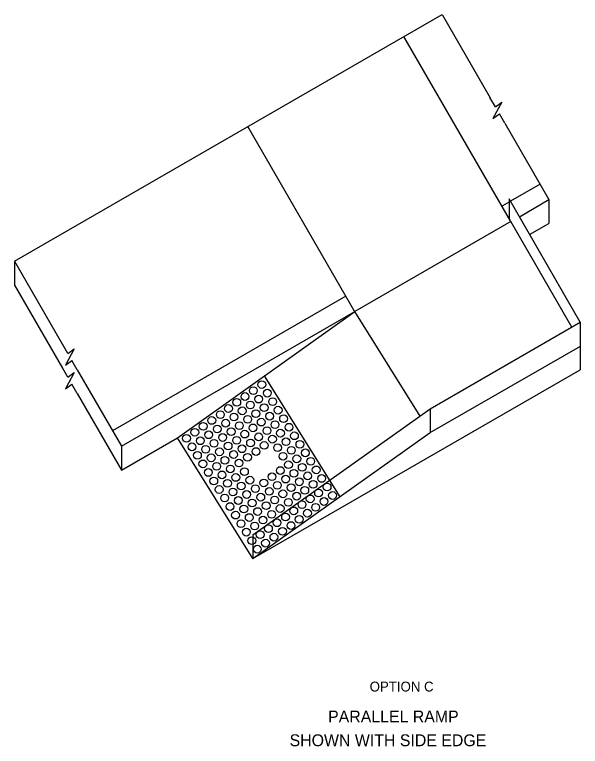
# Model space of a CAD drawing. Extents: x -586.5 to -494.2, y 668.4 to 689.3.
# Drawn here: x -510.08 to -494.2, y 668.74 to 689.29 of the extents above; entities that cross this region are included whole.
import ezdxf

# ---------------------------------------------------------------- set-up
doc = ezdxf.new("R2010")
doc.units = 0
for name, color, linetype in [('temp_CONSTRUCTION', 7, 'Continuous'), ('temp_CONSTRUCTION-anno', 7, 'Continuous'), ('temp_NO-PLOT', 7, 'Continuous')]:
    doc.layers.add(name, color=color, linetype=linetype)

# ---------------------------------------------------------------- blocks, each defined once
blk = doc.blocks.new('BRKLN')
at = {"layer": 'temp_CONSTRUCTION-anno'}
for p, q in [((0, 19), (0, 29.9999)), ((0, 0), (0, 11))]:
    blk.add_line(p, q, dxfattribs=at)
blk.add_lwpolyline([(0, 19), (8, 20), (-8, 10), (0, 11)], dxfattribs=at)

msp = doc.modelspace()

# ---------------------------------------------------------------- linework, layer by layer
at = {"layer": 'temp_CONSTRUCTION'}
for p, q in [((-510.079, 682.364), (-498.078, 689.293)), ((-498.078, 689.293), (-496.731, 686.959)), ((-496.149, 683.479), (-499.149, 688.675)), ((-500.524, 680.943), (-503.528, 686.146)), ((-496.319, 686.246), (-495.078, 684.097)), ((-495.328, 684.53), (-496.156, 684.052)), ((-494.198, 680.653), (-496.198, 684.117)), ((-496.198, 684.117), (-496.198, 683.565)), ((-495.91, 683.617), (-495.078, 684.097)), ((-495.078, 684.097), (-495.078, 683.43)), ((-496.198, 684.027), (-496.399, 683.912)), ((-496.149, 683.479), (-500.528, 680.95)), ((-494.437, 680.514), (-496.149, 683.479)), ((-495.621, 683.117), (-495.078, 683.43)), ((-510.079, 682.364), (-510.079, 681.697)), ((-510.079, 682.364), (-508.732, 680.031)), ((-510.079, 681.697), (-508.732, 679.364)), ((-500.778, 681.383), (-507.329, 677.601)), ((-507.079, 677.168), (-500.528, 680.95)), ((-505.511, 677.407), (-500.528, 680.95)), ((-500.529, 680.949), (-500.528, 680.95)), ((-498.698, 678.016), (-500.528, 680.95)), ((-498.41, 678.221), (-494.198, 680.653)), ((-494.198, 680.653), (-494.198, 679.986)), ((-498.41, 677.551), (-494.197, 679.984)), ((-494.198, 679.986), (-494.198, 679.319)), ((-508.32, 679.317), (-507.079, 677.168)), ((-503.395, 674.014), (-494.198, 679.319)), ((-500.943, 675.752), (-503.062, 679.148)), ((-508.32, 678.651), (-507.079, 676.501)), ((-503.395, 674.681), (-498.41, 678.221)), ((-498.41, 678.221), (-498.41, 677.551)), ((-503.393, 674.012), (-498.409, 677.552)), ((-507.079, 676.501), (-505.511, 677.407)), ((-503.395, 674.014), (-505.511, 677.407)), ((-507.079, 677.168), (-507.079, 676.501)), ((-503.395, 674.681), (-503.395, 674.014))]:
    msp.add_line(p, q, dxfattribs=at)
for centre in [(-503.14, 678.901), (-503.379, 678.732), (-502.987, 678.661), (-503.843, 678.403), (-503.614, 678.565), (-503.227, 678.493), (-502.835, 678.421), (-504.076, 678.228), (-503.461, 678.326), (-503.074, 678.253), (-502.682, 678.182), (-504.305, 678.056), (-503.923, 677.989), (-503.691, 678.163), (-503.308, 678.086), (-502.921, 678.014), (-504.544, 677.894), (-504.153, 677.816), (-503.538, 677.923), (-503.156, 677.847), (-502.769, 677.774), (-502.529, 677.942), (-505.02, 677.562), (-504.787, 677.73), (-504.391, 677.654), (-504, 677.577), (-503.771, 677.749), (-503.385, 677.684), (-502.994, 677.606), (-502.376, 677.703), (-505.253, 677.392), (-504.634, 677.491), (-504.238, 677.415), (-503.618, 677.51), (-503.227, 677.432), (-502.841, 677.367), (-502.616, 677.535), (-502.224, 677.463), (-505.1, 677.152), (-504.867, 677.323), (-504.481, 677.251), (-504.086, 677.175), (-503.847, 677.337), (-503.456, 677.26), (-503.074, 677.192), (-502.463, 677.295), (-502.071, 677.223), (-504.715, 677.083), (-504.328, 677.011), (-503.694, 677.098), (-503.303, 677.02), (-502.697, 677.128), (-502.31, 677.055), (-501.918, 676.984), (-504.947, 676.913), (-504.562, 676.843), (-504.176, 676.772), (-503.933, 676.936), (-503.542, 676.858), (-502.545, 676.888), (-502.158, 676.816), (-501.766, 676.744), (-504.795, 676.673), (-504.409, 676.604), (-504.023, 676.532), (-503.78, 676.696), (-502.392, 676.649), (-502.005, 676.576), (-504.642, 676.433), (-504.256, 676.364), (-503.628, 676.456), (-502.622, 676.486), (-502.239, 676.409), (-501.852, 676.337), (-501.613, 676.505), (-504.489, 676.194), (-504.104, 676.125), (-503.87, 676.293), (-503.475, 676.217), (-503.084, 676.139), (-502.854, 676.312), (-502.469, 676.246), (-502.087, 676.17), (-501.46, 676.265), (-504.337, 675.954), (-503.718, 676.053), (-503.322, 675.977), (-502.702, 676.072), (-502.316, 676.007), (-501.934, 675.93), (-501.7, 676.097), (-501.307, 676.025), (-504.184, 675.715), (-503.951, 675.885), (-503.565, 675.814), (-503.169, 675.738), (-502.931, 675.9), (-502.549, 675.832), (-502.163, 675.767), (-501.547, 675.857), (-501.155, 675.786), (-503.798, 675.645), (-503.412, 675.574), (-502.778, 675.66), (-502.396, 675.593), (-502.011, 675.528), (-501.781, 675.69), (-501.394, 675.618), (-504.031, 675.475), (-503.646, 675.406), (-503.259, 675.334), (-503.017, 675.498), (-502.625, 675.42), (-502.243, 675.353), (-501.628, 675.451), (-503.878, 675.235), (-503.493, 675.166), (-503.107, 675.095), (-502.864, 675.258), (-502.473, 675.181), (-502.091, 675.114), (-501.858, 675.288), (-503.726, 674.996), (-503.34, 674.927), (-502.711, 675.019), (-502.32, 674.941), (-503.573, 674.756), (-503.187, 674.687), (-502.954, 674.855), (-502.559, 674.779), (-503.42, 674.517), (-502.801, 674.616), (-503.268, 674.277), (-503.035, 674.447)]:
    msp.add_circle(centre, 0.109, dxfattribs=at)

# ---------------------------------------------------------------- block references
at = {"layer": 'temp_CONSTRUCTION', "xscale": 0.0277777777, "yscale": 0.0277777777, "rotation": 29.922999081601308}
for p in [(-496.319, 686.246), (-508.32, 679.317), (-508.32, 678.651)]:
    msp.add_blockref('BRKLN', p, dxfattribs=at)

# ---------------------------------------------------------------- texts
at = {"layer": 'temp_NO-PLOT'}
for s, height, p in [('OPTION C', 0.2778, (-500.112, 670.279)), ('PARALLEL RAMP', 0.33333, (-501.279, 669.41)), ('SHOWN WITH SIDE EDGE', 0.33333, (-502.36, 668.743))]:
    msp.add_text(s, height=height, dxfattribs=at).set_placement(p)

doc.saveas('drawing.dxf')
